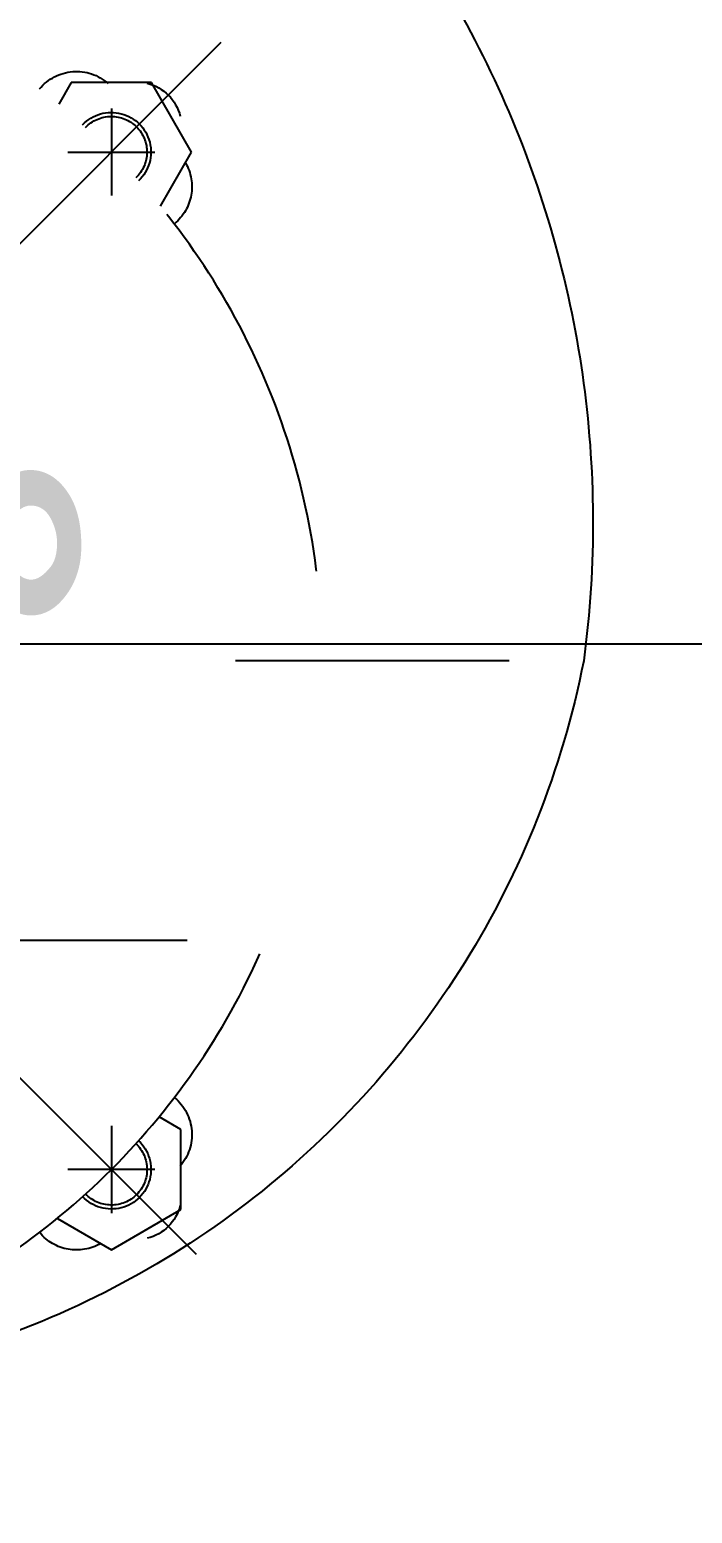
# Model space of a CAD drawing. Header units: millimetres. Extents: x 0 to 12600, y -349 to 8910.
# Drawn here: x 8648.2 to 8838.5, y 6427.9 to 6854 of the extents above; entities that cross this region are included whole.
import ezdxf

# ---------------------------------------------------------------- set-up
doc = ezdxf.new("R2010")
doc.units = ezdxf.units.MM
doc.header["$LTSCALE"] = 300
doc.linetypes.add('K', pattern=[2.5, 1.25, -0.25, 0.25, -0.25, 0.25, -0.25])
doc.layers.add('02', color=1, linetype='Continuous')
doc.layers.add('07', color=6, linetype='K')
doc.styles.get("Standard").update_dxf_attribs({"font": 'isocp', "width": 0.707, "bigfont": 'intecad.shx'})
doc.dimstyles.new('INTE$2', dxfattribs={"dimscale": 30, "dimtxt": 3.5, "dimasz": 3, "dimexe": 3, "dimexo": 0, "dimgap": 1, "dimtad": 1, "dimtih": 1, "dimtoh": 1, "dimdec": 1, "dimdsep": 46, "dimtxsty": 'Standard', "dimcen": 0, "dimclrd": 1, "dimclre": 1, "dimclrt": 3, "dimaunit": 1, "dimadec": 0, "dimazin": 0, "dimtfac": 1, "dimtdec": 1, "dimtmove": 0, "dimatfit": 0, "dimfxl": 1, "dimarcsym": 0})

# ---------------------------------------------------------------- blocks, each defined once
blk = doc.blocks.new('*D9')
at = {"layer": '02', "color": 1, "linetype": 'Continuous', "lineweight": -2}
for p, q in [((7929.98, 6427.06), (7929.98, 6784.94)), ((8139.75, 6195.21), (8285.23, 6738.17)), ((8432.11, 6592.57), (8693.46, 6592.57))]:
    blk.add_line(p, q, dxfattribs=at)
for start, end in [(75, 90), (94.02125, 98.04251), (66.95253, 75), (66.95749, 70.97875)]:
    blk.add_arc((7929.98, 5412.34), 1282.6, start, end, dxfattribs=at)
at = {"layer": '02', "color": 1, "linetype": 'Continuous'}
for points in [[(7839.51, 6706.77), (7840.56, 6676.79), (7929.98, 6694.94)], [(8343.61, 6610.56), (8352.39, 6639.25), (8261.94, 6651.24)]]:
    blk.add_solid(points, dxfattribs=at)
at = {"layer": 'Defpoints', "color": 0, "linetype": 'Continuous'}
for p in [(8041.76, 6690.06), (7929.98, 6427.06), (8139.75, 6195.21), (8016.04, 5733.51), (7929.98, 4460.5)]:
    blk.add_point(p, dxfattribs=at)
at = {"layer": '02', "color": 3, "linetype": 'Continuous', "insert": (8607.79, 6675.07), "char_height": 105, "attachment_point": 5}
blk.add_mtext('15°', dxfattribs=at)
blk = doc.blocks.new('fer')
at = {"layer": '07', "color": 6, "linetype": 'K', "ltscale": 1.5}
for p, q in [((15531.16, 6804.1), (15353.5, 6981.76)), ((15385.05, 6962.72), (15385.05, 6937.7)), ((15397.56, 6950.21), (15372.54, 6950.21)), ((15099.57, 6808.88), (16002.98, 6808.88)), ((15270.77, 6804.1), (15349.38, 6804.1)), ((15531.16, 6804.1), (15360.72, 6633.67)), ((15385.04, 6670.49), (15385.04, 6645.48)), ((15372.53, 6657.99), (15397.55, 6657.99))]:
    blk.add_line(p, q, dxfattribs=at)
for points in [[(15370.97, 6934.7), (15362.01, 6950.21), (15373.53, 6970.16), (15396.57, 6970.16), (15400.16, 6963.96)], [(15400.55, 6643.9), (15385.04, 6634.95), (15365.09, 6646.47), (15365.09, 6669.51), (15371.3, 6673.09)]]:
    blk.add_lwpolyline(points, dxfattribs=at)
blk.add_circle((15531.16, 6804.09), 206.63, dxfattribs=at)
for centre, radius, start, end in [((15547.12, 6843.74), 300.36, 125.1819, 187.5831), ((15395.06, 6959.61), 13.73, 39.556, 131.3707), ((15395.06, 6959.61), 13.73, 39.556, 131.3707), ((15377.89, 6957.36), 13.01, 104.0112, 165.9888), ((15385.05, 6950.21), 11.37, 43.497, 226.503), ((15385.05, 6950.21), 10.23, 43.6474, 135), ((15385.05, 6950.21), 10.23, 135, 226.3526), ((15375.66, 6940.2), 13.73, 149.7549, 230.444), ((15375.66, 6940.2), 13.73, 149.7549, 230.444), ((15504.65, 6854.79), 260.25, 191.2298, 272.534), ((15375.65, 6668), 13.73, 129.556, 221.3707), ((15375.65, 6668), 13.73, 129.556, 221.3707), ((15385.04, 6657.99), 11.37, 133.497, 316.503), ((15385.04, 6657.99), 10.23, 133.6474, 225), ((15377.89, 6650.83), 13.01, 194.0112, 255.9888), ((15385.04, 6657.99), 10.23, 225, 316.3526), ((15395.05, 6648.59), 13.73, 239.7549, 320.444), ((15395.05, 6648.59), 13.73, 239.7549, 320.444)]:
    blk.add_arc(centre, radius, start, end, dxfattribs=at)
for p in [(15385.05, 6950.21), (15385.04, 6657.99)]:
    blk.add_point(p, dxfattribs=at)

msp = doc.modelspace()

# ---------------------------------------------------------------- block references
at = {"layer": '07', "xscale": -1}
msp.add_blockref('fer', (24056.73, -131.32), dxfattribs=at)

# ---------------------------------------------------------------- dimensions: what is measured, and where the dimension line sits
at = {"layer": '02', "color": 1, "linetype": 'Continuous'}
dim = msp.add_angular_dim_2l(base=(8041.76, 6690.06), line1=((8016.04, 5733.51), (8139.75, 6195.21)), line2=((7929.98, 4460.5), (7929.98, 6427.06)), dimstyle='INTE$2', dxfattribs=at)
dim.commit()
dim.dimension.update_dxf_attribs({"geometry": '*D9', "text_midpoint": (8607.79, 6675.07)})

doc.saveas('drawing.dxf')
